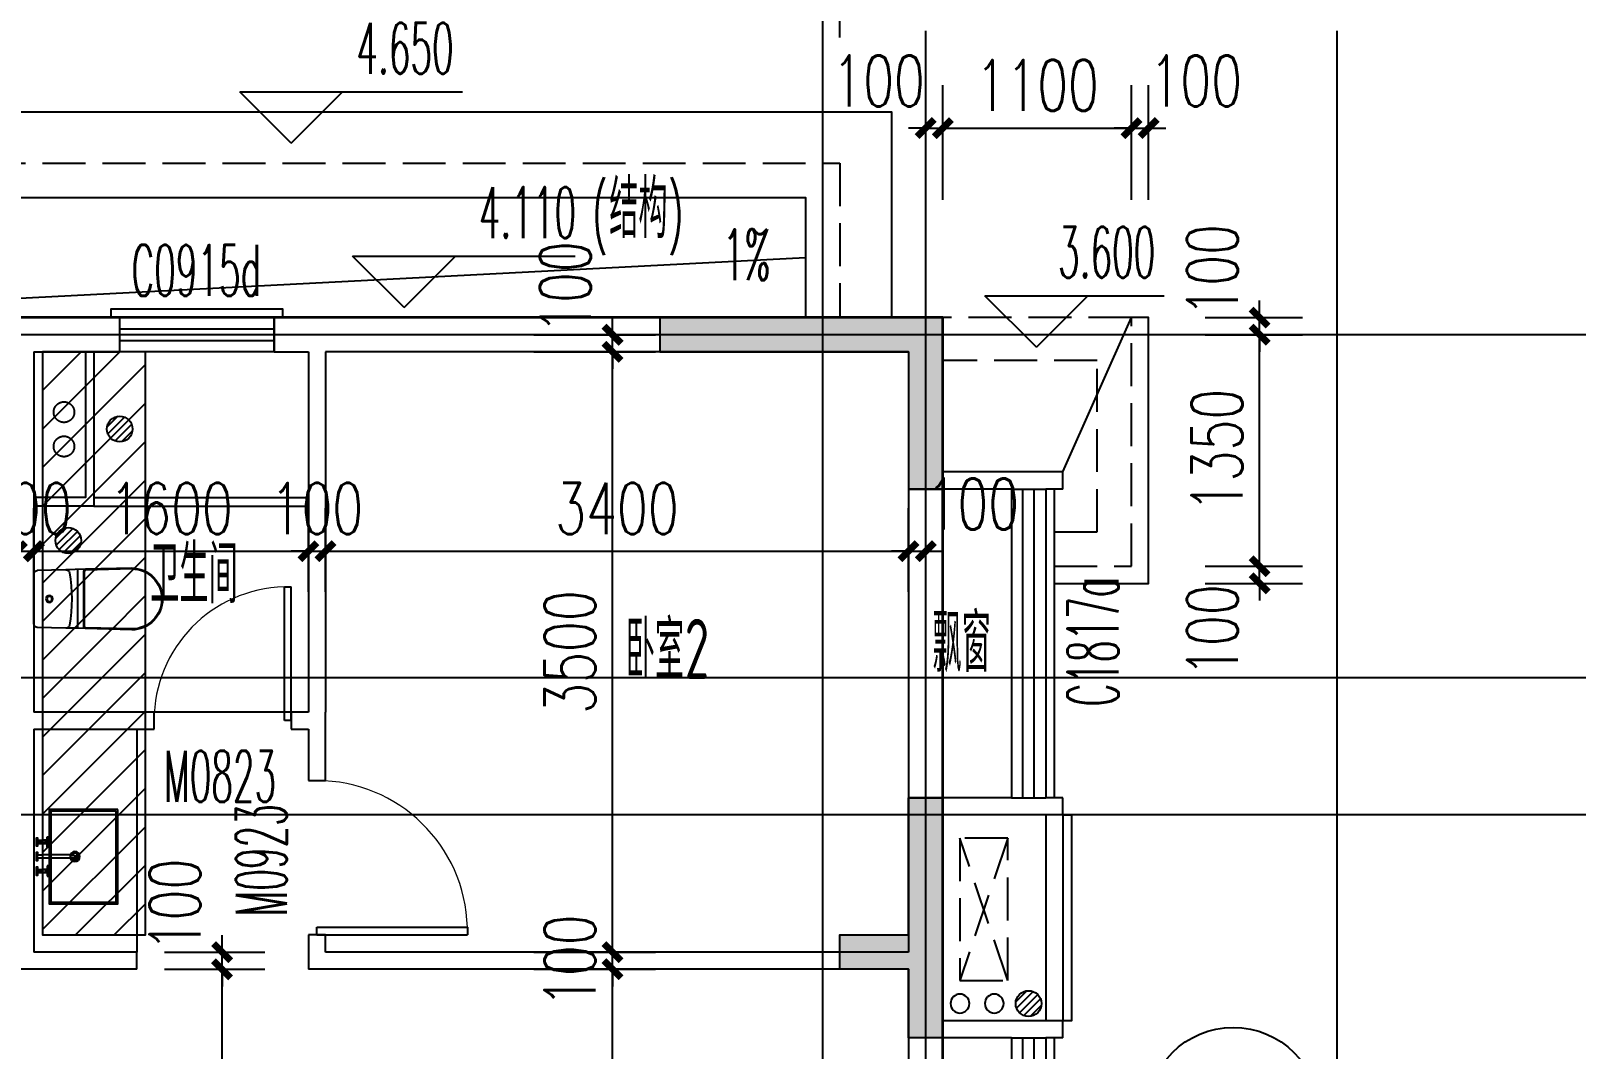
# Model space of a CAD drawing. Extents: x -59851 to 653804, y -249523 to 437614.
# Drawn here: x -3732 to 5279, y 153623 to 159559 of the extents above; entities that cross this region are included whole.
import ezdxf

# ---------------------------------------------------------------- set-up
doc = ezdxf.new("R2010")
doc.units = 0
doc.header["$LTSCALE"] = 1000
doc.header["$MEASUREMENT"] = 0
doc.linetypes.add('DASH', pattern=[0.35, 0.25, -0.1])
doc.linetypes.add('PS', pattern=[3200, 1500, -200, 1500])
doc.layers.add('33计全面积外廓线', color=21, linetype='Continuous', lineweight=35)
doc.layers.add('_S-PS(排水管)', color=255, linetype='Continuous', plot=False)
for name, color, linetype in [('_S-YS(雨水管)', 3, 'Continuous'), ('_S-空调立管', 7, 'Continuous'), ('A-Lvtry（卫生间）', 5, 'Continuous'), ('A-ROOF', 7, 'Continuous'), ('A-材质分割线（横向）', 252, 'Continuous'), ('A-看线', 105, 'Continuous'), ('A-空调室外机', 5, 'DASH'), ('A-第三道尺寸线', 105, 'Continuous'), ('A-线脚看线', 9, 'Continuous'), ('A-降板区域', 251, 'Continuous'), ('DIM_ELEV', 3, 'Continuous'), ('DIM_IDEN', 3, 'Continuous'), ('DIM_SYMB', 3, 'Continuous'), ('DOTE', 16, 'Continuous'), ('NL', 5, 'Continuous'), ('PS', 6, 'PS'), ('PUB_HATCH', 8, 'Continuous'), ('PUB_TEXT', 7, 'Continuous'), ('WALL', 2, 'Continuous'), ('WINDOW', 4, 'Continuous'), ('WINDOW_TEXT', 7, 'Continuous'), ('ys', 154, 'Continuous'), ('剪力墙', 6, 'Continuous'), ('栏杆', 142, 'Continuous')]:
    doc.layers.add(name, color=color, linetype=linetype)
doc.styles.add('_TCH_DIM', font='SIMPLEX.shx', dxfattribs={"width": 0.7, "bigfont": 'GBCBIG.shx'})
doc.styles.add('_TCH_DIM_T3', font='SIMPLEX.shx', dxfattribs={"width": 0.705882, "bigfont": 'GBCBIG.shx'})
doc.styles.add('_TCH_WINDOW', font='SIMPLEX.shx', dxfattribs={"width": 0.7, "height": 3.5, "bigfont": 'GBCBIG.shx'})
doc.styles.get("Standard").update_dxf_attribs({"font": 'gbenor.shx', "width": 0.7, "bigfont": 'gbcbig.shx'})
doc.dimstyles.new('_TCH_ARCH&&100', dxfattribs={"dimtxt": 297.5, "dimasz": 100, "dimexe": 250, "dimexo": 300, "dimgap": 100, "dimtad": 1, "dimdec": 0, "dimzin": 0, "dimdsep": 46, "dimtxsty": '_TCH_DIM_T3', "dimblk": 'ARCHTICK', "dimcen": 0.09, "dimclrt": 7, "dimazin": 2, "dimtfac": 1, "dimtdec": 0, "dimtix": 1, "dimtmove": 2, "dimatfit": 3, "dimfxl": 0, "dimtolj": 1, "dimtzin": 0, "dimarcsym": 0})

# ---------------------------------------------------------------- blocks, each defined once
blk = doc.blocks.new('zhouxianshouceng0329')
at = {"layer": 'DOTE'}
for p, q in [((886.3, 206788.3), (886.3, 218959.5)), ((1486.3, 209888.3), (1486.3, 218959.5)), ((3886.3, 194580), (3886.3, 218959.5)), ((15572.3, 217188.3), (-8413.7, 217188.3)), ((15572.3, 215188.3), (-8413.7, 215188.3)), ((15572.3, 214388.3), (-20013.7, 214388.3))]:
    blk.add_line(p, q, dxfattribs=at)
blk = doc.blocks.new('jgjlq030328')
at = {"layer": 'PUB_HATCH'}
for points in [[(-244735, 27311.9), (-244735, 28311.9), (-246385, 28311.9), (-246385, 28111.9), (-244935, 28111.9), (-244935, 27311.9)], [(-244735, 25511.9), (-244735, 24111.9), (-244935, 24111.9), (-244935, 24511.9), (-245335, 24511.9), (-245335, 24711.9), (-244935, 24711.9), (-244935, 25511.9)]]:
    blk.add_hatch(color=256, dxfattribs=at).paths.add_polyline_path(points)
at = {"layer": '剪力墙'}
for points in [[(-244735, 27311.9), (-244735, 28311.9), (-246385, 28311.9), (-246385, 28111.9), (-244935, 28111.9), (-244935, 27311.9)], [(-244735, 25511.9), (-244735, 24111.9), (-244935, 24111.9), (-244935, 24511.9), (-245335, 24511.9), (-245335, 24711.9), (-244935, 24711.9), (-244935, 25511.9)]]:
    blk.add_lwpolyline(points, close=True, dxfattribs=at)
blk = doc.blocks.new('2fxianjiao0331')
at = {"layer": 'A-线脚看线'}
for points in [[(-175359.1, 157888.3), (-175359.1, 157938.3), (-174359.1, 157938.3), (-174359.1, 157888.3)], [(-169859.1, 156888.4), (-169859.1, 155088.4)], [(-169809.1, 154988.3), (-169759.1, 154988.3), (-169759.1, 153788.3), (-169809.1, 153788.3)], [(-169859.1, 153688.4), (-169859.1, 151888.4)]]:
    blk.add_lwpolyline(points, dxfattribs=at)
blk = doc.blocks.new('yupengmenting0421')
at = {"layer": 'A-ROOF'}
for points in [[(-5713.7, 157888.3), (-5713.7, 159088.3), (1286.3, 159088.3), (1286.3, 157888.3)], [(-5213.7, 157888.3), (-5213.7, 158588.3), (786.3, 158588.3), (786.3, 157888.3)]]:
    blk.add_lwpolyline(points, dxfattribs=at)
at = {"layer": 'A-ROOF', "linetype": 'DASH'}
blk.add_lwpolyline([(-5413.7, 157888.3), (-5413.7, 158788.3), (986.3, 158788.3), (986.3, 157888.3)], dxfattribs=at)
at = {"layer": 'DIM_ELEV'}
for p, q in [((-2213.7, 158904.8), (-2513.7, 159204.8)), ((-2513.7, 159204.8), (-1215.5, 159204.8)), ((-2213.7, 158904.8), (-1913.7, 159204.8)), ((-1555.5, 157946.9), (-1855.5, 158246.9)), ((-1855.5, 158246.9), (-557.3, 158246.9)), ((-1555.5, 157946.9), (-1255.5, 158246.9))]:
    blk.add_line(p, q, dxfattribs=at)
at = {"layer": 'PUB_TEXT', "style": '_TCH_DIM'}
for s, height, width, p in [('4.650', 297.5, 0.494118, (-1833.5, 159309.8)), ('(', 297.5, 0.494118, (-457.3, 158351.9)), ('结构', 337.59, 0.7, (-359.3, 158351.9)), (')', 297.5, 0.494118, (-15.2, 158351.9)), ('4.110', 297.5, 0.494118, (-1119.3, 158351.9))]:
    blk.add_text(s, height=height, dxfattribs=dict(at, width=width)).set_placement(p)
blk = doc.blocks.new('_LV13')
at = {"color": 0}
for p, q in [((-0.071, 0.495), (-0.495, 0.071)), ((0.183, 0.465), (-0.465, -0.183)), ((0.354, 0.354), (-0.354, -0.354)), ((0.465, 0.183), (-0.183, -0.465)), ((0.495, -0.071), (0.071, -0.495))]:
    blk.add_line(p, q, dxfattribs=at)
blk.add_circle((0, 0), 0.5)
blk = doc.blocks.new('jfajjkjkjh')
at = {"layer": '_S-PS(排水管)'}
blk.add_lwpolyline([(-74953.3, 51730.6, 1), (-75063.3, 51730.6, 1)], format="xyb", close=True, dxfattribs=at)
at = {"layer": '_S-YS(雨水管)'}
blk.add_lwpolyline([(-74363.3, 58020.6, 1), (-74473.3, 58020.6, 1)], format="xyb", close=True, dxfattribs=at)
at = {"layer": '_S-空调立管'}
for points in [[(-74163.3, 58020.6, 1), (-74273.3, 58020.6, 1)], [(-74163.3, 54820.6, 1), (-74273.3, 54820.6, 1)]]:
    blk.add_lwpolyline(points, format="xyb", close=True, dxfattribs=at)
at = {"layer": 'NL', "ltscale": 0.5, "extrusion": (0, 0, -1), "xscale": -150, "yscale": 150, "zscale": -150}
for p in [(79318.3, 61370.6), (79618.3, 60720.6), (74018.3, 58020.6), (74218.3, 55020.6), (73868.3, 51730.6)]:
    blk.add_blockref('_LV13', p, dxfattribs=at)
blk = doc.blocks.new('_ArchTick')
at = {"color": 0, "linetype": 'ByBlock', "const_width": 0.4}
blk.add_lwpolyline([(-0.5, -0.5), (0.5, 0.5)], dxfattribs=at)
blk = doc.blocks.new('*D1155')
at = {"layer": 'A-第三道尺寸线', "color": 0, "lineweight": -2, "transparency": 16777216}
for p, q in [((1486.3, 158575.3), (1486.3, 159243)), ((1586.3, 158575.3), (1586.3, 159243)), ((1486.3, 158993), (1386.3, 158993)), ((1486.3, 158993), (1586.3, 158993)), ((1586.3, 158993), (1686.3, 158993))]:
    blk.add_line(p, q, dxfattribs=at)
at = {"layer": 'Defpoints', "color": 0, "transparency": 16777216}
for p in [(1586.3, 158993), (1486.3, 158275.3), (1586.3, 158275.3)]:
    blk.add_point(p, dxfattribs=at)
at = {"layer": 'A-第三道尺寸线', "color": 0, "lineweight": -2, "transparency": 16777216, "xscale": 100, "yscale": 100, "zscale": 100}
blk.add_blockref('_ArchTick', (1486.3, 158993), dxfattribs=at)
at = {"layer": 'A-第三道尺寸线', "color": 0, "lineweight": -2, "transparency": 16777216, "xscale": 100, "yscale": 100, "zscale": 100, "rotation": 180}
blk.add_blockref('_ArchTick', (1586.3, 158993), dxfattribs=at)
at = {"layer": 'A-第三道尺寸线', "color": 7, "transparency": 16777216, "insert": (1211.3, 159268), "char_height": 297.5, "attachment_point": 5, "style": '_TCH_DIM_T3'}
blk.add_mtext('\\A1;100', dxfattribs=at)
blk = doc.blocks.new('*D1156')
at = {"layer": 'A-第三道尺寸线', "color": 0, "lineweight": -2, "transparency": 16777216}
for p, q in [((1586.3, 158575.3), (1586.3, 159243)), ((2686.3, 158575.3), (2686.3, 159243)), ((1586.3, 158993), (2686.3, 158993))]:
    blk.add_line(p, q, dxfattribs=at)
at = {"layer": 'Defpoints', "color": 0, "transparency": 16777216}
for p in [(2686.3, 158993), (1586.3, 158275.3), (2686.3, 158275.3)]:
    blk.add_point(p, dxfattribs=at)
at = {"layer": 'A-第三道尺寸线', "color": 0, "lineweight": -2, "transparency": 16777216, "xscale": 100, "yscale": 100, "zscale": 100, "rotation": 180}
blk.add_blockref('_ArchTick', (1586.3, 158993), dxfattribs=at)
at = {"layer": 'A-第三道尺寸线', "color": 0, "lineweight": -2, "transparency": 16777216, "xscale": 100, "yscale": 100, "zscale": 100}
blk.add_blockref('_ArchTick', (2686.3, 158993), dxfattribs=at)
at = {"layer": 'A-第三道尺寸线', "color": 7, "transparency": 16777216, "insert": (2136.3, 159241.8), "char_height": 297.5, "attachment_point": 5, "style": '_TCH_DIM_T3'}
blk.add_mtext('\\A1;1100', dxfattribs=at)
blk = doc.blocks.new('*D1157')
at = {"layer": 'A-第三道尺寸线', "color": 0, "lineweight": -2, "transparency": 16777216}
for p, q in [((2686.3, 158575.3), (2686.3, 159243)), ((2786.3, 158575.3), (2786.3, 159243)), ((2686.3, 158993), (2586.3, 158993)), ((2686.3, 158993), (2786.3, 158993)), ((2786.3, 158993), (2886.3, 158993))]:
    blk.add_line(p, q, dxfattribs=at)
at = {"layer": 'Defpoints', "color": 0, "transparency": 16777216}
for p in [(2786.3, 158993), (2686.3, 158275.3), (2786.3, 158275.3)]:
    blk.add_point(p, dxfattribs=at)
at = {"layer": 'A-第三道尺寸线', "color": 0, "lineweight": -2, "transparency": 16777216, "xscale": 100, "yscale": 100, "zscale": 100}
blk.add_blockref('_ArchTick', (2686.3, 158993), dxfattribs=at)
at = {"layer": 'A-第三道尺寸线', "color": 0, "lineweight": -2, "transparency": 16777216, "xscale": 100, "yscale": 100, "zscale": 100, "rotation": 180}
blk.add_blockref('_ArchTick', (2786.3, 158993), dxfattribs=at)
at = {"layer": 'A-第三道尺寸线', "color": 7, "transparency": 16777216, "insert": (3061.3, 159268), "char_height": 297.5, "attachment_point": 5, "style": '_TCH_DIM_T3'}
blk.add_mtext('\\A1;100', dxfattribs=at)
blk = doc.blocks.new('*D1158')
at = {"layer": 'A-第三道尺寸线', "color": 0, "lineweight": -2, "transparency": 16777216}
for p, q in [((3433.5, 157888.3), (3433.5, 157988.3)), ((3115.8, 157888.3), (3683.5, 157888.3)), ((3433.5, 157788.3), (3433.5, 157888.3)), ((3115.8, 157788.3), (3683.5, 157788.3)), ((3433.5, 157788.3), (3433.5, 157688.3))]:
    blk.add_line(p, q, dxfattribs=at)
at = {"layer": 'Defpoints', "color": 0, "transparency": 16777216}
for p in [(2815.8, 157888.3), (3433.5, 157888.3), (2815.8, 157788.3)]:
    blk.add_point(p, dxfattribs=at)
at = {"layer": 'A-第三道尺寸线', "color": 0, "lineweight": -2, "transparency": 16777216, "xscale": 100, "yscale": 100, "zscale": 100}
for p, rotation in [((3433.5, 157888.3), 270), ((3433.5, 157788.3), 90)]:
    blk.add_blockref('_ArchTick', p, dxfattribs=dict(at, rotation=rotation))
at = {"layer": 'A-第三道尺寸线', "color": 7, "transparency": 16777216, "insert": (3158.5, 158163.3), "char_height": 297.5, "attachment_point": 5, "rotation": 90, "style": '_TCH_DIM_T3'}
blk.add_mtext('\\A1;100', dxfattribs=at)
blk = doc.blocks.new('*D1159')
at = {"layer": 'A-第三道尺寸线', "color": 0, "lineweight": -2, "transparency": 16777216}
for p, q in [((3115.8, 157788.3), (3683.5, 157788.3)), ((3433.5, 156438.3), (3433.5, 157788.3)), ((3115.8, 156438.3), (3683.5, 156438.3))]:
    blk.add_line(p, q, dxfattribs=at)
at = {"layer": 'Defpoints', "color": 0, "transparency": 16777216}
for p in [(2815.8, 157788.3), (3433.5, 157788.3), (2815.8, 156438.3)]:
    blk.add_point(p, dxfattribs=at)
at = {"layer": 'A-第三道尺寸线', "color": 0, "lineweight": -2, "transparency": 16777216, "xscale": 100, "yscale": 100, "zscale": 100}
for p, rotation in [((3433.5, 157788.3), 90), ((3433.5, 156438.3), 270)]:
    blk.add_blockref('_ArchTick', p, dxfattribs=dict(at, rotation=rotation))
at = {"layer": 'A-第三道尺寸线', "color": 7, "transparency": 16777216, "insert": (3184.8, 157113.3), "char_height": 297.5, "attachment_point": 5, "rotation": 90, "style": '_TCH_DIM_T3'}
blk.add_mtext('\\A1;1350', dxfattribs=at)
blk = doc.blocks.new('*D1160')
at = {"layer": 'A-第三道尺寸线', "color": 0, "lineweight": -2, "transparency": 16777216}
for p, q in [((3433.5, 156438.3), (3433.5, 156538.3)), ((3115.8, 156438.3), (3683.5, 156438.3)), ((3433.5, 156338.3), (3433.5, 156438.3)), ((3115.8, 156338.3), (3683.5, 156338.3)), ((3433.5, 156338.3), (3433.5, 156238.3))]:
    blk.add_line(p, q, dxfattribs=at)
at = {"layer": 'Defpoints', "color": 0, "transparency": 16777216}
for p in [(2815.8, 156438.3), (3433.5, 156438.3), (2815.8, 156338.3)]:
    blk.add_point(p, dxfattribs=at)
at = {"layer": 'A-第三道尺寸线', "color": 0, "lineweight": -2, "transparency": 16777216, "xscale": 100, "yscale": 100, "zscale": 100}
for p, rotation in [((3433.5, 156438.3), 270), ((3433.5, 156338.3), 90)]:
    blk.add_blockref('_ArchTick', p, dxfattribs=dict(at, rotation=rotation))
at = {"layer": 'A-第三道尺寸线', "color": 7, "transparency": 16777216, "insert": (3158.5, 156063.3), "char_height": 297.5, "attachment_point": 5, "rotation": 90, "style": '_TCH_DIM_T3'}
blk.add_mtext('\\A1;100', dxfattribs=at)
blk = doc.blocks.new('*D1541')
at = {"layer": 'A-第三道尺寸线', "color": 0, "lineweight": -2, "transparency": 16777216}
for p, q in [((-5413.7, 159521.9), (-5413.7, 160157.8)), ((886.3, 159521.9), (886.3, 160157.8)), ((-5413.7, 159907.8), (886.3, 159907.8))]:
    blk.add_line(p, q, dxfattribs=at)
at = {"layer": 'Defpoints', "color": 0, "transparency": 16777216}
for p in [(886.3, 159907.8), (-5413.7, 159221.9), (886.3, 159221.9)]:
    blk.add_point(p, dxfattribs=at)
at = {"layer": 'A-第三道尺寸线', "color": 0, "lineweight": -2, "transparency": 16777216, "xscale": 100, "yscale": 100, "zscale": 100, "rotation": 180}
blk.add_blockref('_ArchTick', (-5413.7, 159907.8), dxfattribs=at)
at = {"layer": 'A-第三道尺寸线', "color": 0, "lineweight": -2, "transparency": 16777216, "xscale": 100, "yscale": 100, "zscale": 100}
blk.add_blockref('_ArchTick', (886.3, 159907.8), dxfattribs=at)
at = {"layer": 'A-第三道尺寸线', "color": 7, "transparency": 16777216, "insert": (-2263.7, 160156.6), "char_height": 297.5, "attachment_point": 5, "style": '_TCH_DIM_T3'}
blk.add_mtext('\\A1;6300', dxfattribs=at)
blk = doc.blocks.new('*D1542')
at = {"layer": 'A-第三道尺寸线', "color": 0, "lineweight": -2, "transparency": 16777216}
for p, q in [((886.3, 159521.9), (886.3, 160157.8)), ((986.3, 159521.9), (986.3, 160157.8)), ((886.3, 159907.8), (786.3, 159907.8)), ((886.3, 159907.8), (986.3, 159907.8)), ((986.3, 159907.8), (1086.3, 159907.8))]:
    blk.add_line(p, q, dxfattribs=at)
at = {"layer": 'Defpoints', "color": 0, "transparency": 16777216}
for p in [(986.3, 159907.8), (886.3, 159221.9), (986.3, 159221.9)]:
    blk.add_point(p, dxfattribs=at)
at = {"layer": 'A-第三道尺寸线', "color": 0, "lineweight": -2, "transparency": 16777216, "xscale": 100, "yscale": 100, "zscale": 100}
blk.add_blockref('_ArchTick', (886.3, 159907.8), dxfattribs=at)
at = {"layer": 'A-第三道尺寸线', "color": 0, "lineweight": -2, "transparency": 16777216, "xscale": 100, "yscale": 100, "zscale": 100, "rotation": 180}
blk.add_blockref('_ArchTick', (986.3, 159907.8), dxfattribs=at)
at = {"layer": 'A-第三道尺寸线', "color": 7, "transparency": 16777216, "insert": (1261.3, 160182.8), "char_height": 297.5, "attachment_point": 5, "style": '_TCH_DIM_T3'}
blk.add_mtext('\\A1;100', dxfattribs=at)
blk = doc.blocks.new('A$C2EEA3612')
at = {"linetype": 'Continuous'}
for p, q in [((-180, 570), (-172.9, 299.7)), ((-175, 570.2), (-168, 299.8)), ((175, 570.2), (168, 299.8)), ((180, 570), (172.9, 299.7)), ((-172.9, 299.7), (-171.1, 240)), ((-163, 295), (163, 295)), ((-163, 290), (163, 290)), ((172.9, 299.7), (171.1, 240)), ((-171.6, 255), (171.6, 255)), ((-171.1, 240), (-169.5, 186.6)), ((-169.5, 186.6), (-165.6, 19.4)), ((169.5, 186.6), (165.6, 19.4)), ((171.1, 240), (169.5, 186.6)), ((-145.6, 0), (145.6, 0))]:
    blk.add_line(p, q, dxfattribs=at)
for radius in [20, 15]:
    blk.add_circle((0, 90), radius, dxfattribs=at)
for centre, radius, start, end in [((0, 570), 180, 0, 180), ((0, 570), 175, 0, 180), ((-163, 300), 10, 181.7534, 270), ((-163, 300), 5, 181.7534, 270), ((163, 300), 5, 270, 358.2466), ((163, 300), 10, 270, 358.2466), ((-149.5, 187.2), 20, 99.85566, 181.7534), ((0, -673.3), 893.4, 80.14434, 99.85566), ((149.5, 187.2), 20, 358.2466, 80.14434), ((-145.6, 20), 20, 181.7534, 270), ((145.6, 20), 20, 270, 358.2466)]:
    blk.add_arc(centre, radius, start, end, dxfattribs=at)
blk = doc.blocks.new('g3wr')
at = {"color": 251}
blk.add_wipeout([(92376.5, 176270.3), (92376.5, 176416), (92376.5, 176561.6), (92382.1, 176575.5), (92395.9, 176581.5), (92459.4, 176583.5), (92576.3, 176580.9), (92666.2, 176588.6), (92736.4, 176588), (92946.5, 176596), (92946.5, 176591), (93056.8, 176558.2), (93056.8, 176558.2), (93126.5, 176416), (93075.6, 176297.8), (92946.5, 176236), (92831.5, 176244.5), (92676.2, 176243), (92576.3, 176251), (92395.9, 176250.4)], dxfattribs=at)
at = {"xscale": -1, "rotation": 270}
blk.add_blockref('A$C2EEA3612', (92376.5, 176416), dxfattribs=at)
blk = doc.blocks.new('A$C12CE3BE6')
at = {"ltscale": 10}
for p, q in [((180, 469), (200, 469)), ((184.5, 442), (184.5, 469)), ((195.5, 442), (195.5, 469)), ((285.2, 469), (265.2, 469)), ((370, 469), (350, 469)), ((354.5, 442), (354.5, 469)), ((365.5, 442), (365.5, 469)), ((220, 412), (160, 412)), ((160, 412), (160, 405)), ((220, 405), (160, 405)), ((180, 412), (180, 435)), ((182.5, 422), (182.5, 442)), ((197.5, 442), (182.5, 442)), ((197.5, 422), (182.5, 422)), ((187, 412), (187, 422)), ((193, 412), (193, 422)), ((197.5, 422), (197.5, 442)), ((200, 412), (200, 435)), ((220, 405), (220, 412)), ((265.2, 260), (265.2, 435)), ((285.2, 260), (285.2, 435)), ((330, 412), (390, 412)), ((330, 405), (330, 412)), ((330, 405), (390, 405)), ((350, 412), (350, 435)), ((352.5, 422), (352.5, 442)), ((352.5, 442), (367.5, 442)), ((352.5, 422), (367.5, 422)), ((357, 412), (357, 422)), ((363, 412), (363, 422)), ((367.5, 422), (367.5, 442)), ((370, 412), (370, 435)), ((390, 412), (390, 405))]:
    blk.add_line(p, q, dxfattribs=at)
for p, q in [((260.9, 235.9), (289.1, 264.1)), ((260.9, 264.1), (289.1, 235.9))]:
    blk.add_line(p, q)
for points in [[(200, 435), (200, 469), (215, 469), (215, 475), (165, 475), (165, 469), (180, 469), (180, 435)], [(285.2, 435), (285.2, 469), (299.8, 469), (299.8, 475), (250.2, 475), (250.2, 469), (265.2, 469), (265.2, 435)], [(370, 435), (370, 469), (385, 469), (385, 475), (335, 475), (335, 469), (350, 469), (350, 435)]]:
    blk.add_lwpolyline(points, dxfattribs=at)
for points in [[(0, 0), (0, 400), (550, 400), (550, 0)], [(10, 10), (10, 390), (540, 390), (540, 10)]]:
    blk.add_lwpolyline(points, close=True)
for centre in [(190, 408.5), (360, 408.5)]:
    blk.add_circle(centre, 3.5, dxfattribs=at)
for radius in [29.1, 20]:
    blk.add_circle((275, 250), radius)
blk.add_arc((275.2, 260), 10, 180, 0, dxfattribs=at)
blk = doc.blocks.new('ktswaj')
at = {"linetype": 'DASH'}
blk.add_lwpolyline([(15990.1, 179082.6), (15990.1, 178253.3), (16268.4, 178253.3), (16268.4, 179082.6)], close=True, dxfattribs=at)
for points in [[(15990.1, 179082.6), (16268.4, 178253.3)], [(15990.1, 178253.3), (16268.4, 179082.6)]]:
    blk.add_lwpolyline(points, dxfattribs=at)
blk = doc.blocks.new('$TCHSYS$WIN2D')
for p, q in [((-0.5, 0.5), (0.5, 0.5)), ((-0.5, 0.5), (-0.5, -0.5)), ((0.5, 0.5), (0.5, -0.5)), ((0.5, 0.1667), (-0.5, 0.1667)), ((0.5, -0.1667), (-0.5, -0.1667)), ((-0.5, -0.5), (0.5, -0.5))]:
    blk.add_line(p, q)
blk = doc.blocks.new('$DorLib2D$00000001')
for p, q in [((0.45, 0.975), (0.5, 0.975)), ((0.45, 0), (0.45, 0.975)), ((0.5, 0), (0.5, 0.975)), ((0.5, 0), (0.45, 0))]:
    blk.add_line(p, q)
at = {"lineweight": 13}
blk.add_arc((0.475, 0), 0.975, 91.4693, 180, dxfattribs=at)
blk = doc.blocks.new('*D3579')
at = {"layer": 'A-第三道尺寸线', "color": 0, "lineweight": -2, "transparency": 16777216}
for p, q in [((-340, 157788.3), (-340, 157888.3)), ((-799.2, 157788.3), (-90, 157788.3)), ((-340, 157688.3), (-340, 157788.3)), ((-799.2, 157688.3), (-90, 157688.3)), ((-340, 157688.3), (-340, 157588.3))]:
    blk.add_line(p, q, dxfattribs=at)
at = {"layer": 'Defpoints', "color": 0, "transparency": 16777216}
for p in [(-1099.2, 157788.3), (-340, 157788.3), (-1099.2, 157688.3)]:
    blk.add_point(p, dxfattribs=at)
at = {"layer": 'A-第三道尺寸线', "color": 0, "lineweight": -2, "transparency": 16777216, "xscale": 100, "yscale": 100, "zscale": 100}
for p, rotation in [((-340, 157788.3), 270), ((-340, 157688.3), 90)]:
    blk.add_blockref('_ArchTick', p, dxfattribs=dict(at, rotation=rotation))
at = {"layer": 'A-第三道尺寸线', "color": 7, "transparency": 16777216, "insert": (-615, 158063.3), "char_height": 297.5, "attachment_point": 5, "rotation": 90, "style": '_TCH_DIM_T3'}
blk.add_mtext('\\A1;100', dxfattribs=at)
blk = doc.blocks.new('*D3580')
at = {"layer": 'A-第三道尺寸线', "color": 0, "lineweight": -2, "transparency": 16777216}
for p, q in [((-799.2, 157688.3), (-90, 157688.3)), ((-340, 154188.3), (-340, 157688.3)), ((-799.2, 154188.3), (-90, 154188.3))]:
    blk.add_line(p, q, dxfattribs=at)
at = {"layer": 'Defpoints', "color": 0, "transparency": 16777216}
for p in [(-1099.2, 157688.3), (-340, 157688.3), (-1099.2, 154188.3)]:
    blk.add_point(p, dxfattribs=at)
at = {"layer": 'A-第三道尺寸线', "color": 0, "lineweight": -2, "transparency": 16777216, "xscale": 100, "yscale": 100, "zscale": 100}
for p, rotation in [((-340, 157688.3), 90), ((-340, 154188.3), 270)]:
    blk.add_blockref('_ArchTick', p, dxfattribs=dict(at, rotation=rotation))
at = {"layer": 'A-第三道尺寸线', "color": 7, "transparency": 16777216, "insert": (-588.7, 155938.3), "char_height": 297.5, "attachment_point": 5, "rotation": 90, "style": '_TCH_DIM_T3'}
blk.add_mtext('\\A1;3500', dxfattribs=at)
blk = doc.blocks.new('*D3581')
at = {"layer": 'A-第三道尺寸线', "color": 0, "lineweight": -2, "transparency": 16777216}
for p, q in [((-340, 154188.3), (-340, 154288.3)), ((-799.2, 154188.3), (-90, 154188.3)), ((-340, 154088.3), (-340, 154188.3)), ((-799.2, 154088.3), (-90, 154088.3)), ((-340, 154088.3), (-340, 153988.3))]:
    blk.add_line(p, q, dxfattribs=at)
at = {"layer": 'Defpoints', "color": 0, "transparency": 16777216}
for p in [(-1099.2, 154188.3), (-340, 154188.3), (-1099.2, 154088.3)]:
    blk.add_point(p, dxfattribs=at)
at = {"layer": 'A-第三道尺寸线', "color": 0, "lineweight": -2, "transparency": 16777216, "xscale": 100, "yscale": 100, "zscale": 100}
for p, rotation in [((-340, 154188.3), 270), ((-340, 154088.3), 90)]:
    blk.add_blockref('_ArchTick', p, dxfattribs=dict(at, rotation=rotation))
at = {"layer": 'A-第三道尺寸线', "color": 7, "transparency": 16777216, "insert": (-588.7, 154138.3), "char_height": 297.5, "attachment_point": 5, "rotation": 90, "style": '_TCH_DIM_T3'}
blk.add_mtext('\\A1;100', dxfattribs=at)
blk = doc.blocks.new('*D3582')
at = {"layer": 'A-第三道尺寸线', "color": 0, "lineweight": -2, "transparency": 16777216}
for p, q in [((-799.2, 154088.3), (-90, 154088.3)), ((-340, 150588.3), (-340, 154088.3)), ((-799.2, 150588.3), (-90, 150588.3))]:
    blk.add_line(p, q, dxfattribs=at)
at = {"layer": 'Defpoints', "color": 0, "transparency": 16777216}
for p in [(-1099.2, 154088.3), (-340, 154088.3), (-1099.2, 150588.3)]:
    blk.add_point(p, dxfattribs=at)
at = {"layer": 'A-第三道尺寸线', "color": 0, "lineweight": -2, "transparency": 16777216, "xscale": 100, "yscale": 100, "zscale": 100}
for p, rotation in [((-340, 154088.3), 90), ((-340, 150588.3), 270)]:
    blk.add_blockref('_ArchTick', p, dxfattribs=dict(at, rotation=rotation))
at = {"layer": 'A-第三道尺寸线', "color": 7, "transparency": 16777216, "insert": (-588.7, 152338.3), "char_height": 297.5, "attachment_point": 5, "rotation": 90, "style": '_TCH_DIM_T3'}
blk.add_mtext('\\A1;3500', dxfattribs=at)
blk = doc.blocks.new('*D3585')
at = {"layer": 'A-第三道尺寸线', "color": 0, "lineweight": -2, "transparency": 16777216}
for p, q in [((1386.3, 156288.3), (1386.3, 156776.1)), ((1486.3, 156288.3), (1486.3, 156776.1)), ((1386.3, 156526.1), (1286.3, 156526.1)), ((1386.3, 156526.1), (1486.3, 156526.1)), ((1486.3, 156526.1), (1586.3, 156526.1))]:
    blk.add_line(p, q, dxfattribs=at)
at = {"layer": 'Defpoints', "color": 0, "transparency": 16777216}
for p in [(1486.3, 156526.1), (1386.3, 155988.3), (1486.3, 155988.3)]:
    blk.add_point(p, dxfattribs=at)
at = {"layer": 'A-第三道尺寸线', "color": 0, "lineweight": -2, "transparency": 16777216, "xscale": 100, "yscale": 100, "zscale": 100}
blk.add_blockref('_ArchTick', (1386.3, 156526.1), dxfattribs=at)
at = {"layer": 'A-第三道尺寸线', "color": 0, "lineweight": -2, "transparency": 16777216, "xscale": 100, "yscale": 100, "zscale": 100, "rotation": 180}
blk.add_blockref('_ArchTick', (1486.3, 156526.1), dxfattribs=at)
at = {"layer": 'A-第三道尺寸线', "color": 7, "transparency": 16777216, "insert": (1761.3, 156801.1), "char_height": 297.5, "attachment_point": 5, "style": '_TCH_DIM_T3'}
blk.add_mtext('\\A1;100', dxfattribs=at)
blk = doc.blocks.new('*D3586')
at = {"layer": 'A-第三道尺寸线', "color": 0, "lineweight": -2, "transparency": 16777216}
for p, q in [((-2013.7, 156288.3), (-2013.7, 156776.1)), ((1386.3, 156288.3), (1386.3, 156776.1)), ((-2013.7, 156526.1), (1386.3, 156526.1))]:
    blk.add_line(p, q, dxfattribs=at)
at = {"layer": 'Defpoints', "color": 0, "transparency": 16777216}
for p in [(1386.3, 156526.1), (-2013.7, 155988.3), (1386.3, 155988.3)]:
    blk.add_point(p, dxfattribs=at)
at = {"layer": 'A-第三道尺寸线', "color": 0, "lineweight": -2, "transparency": 16777216, "xscale": 100, "yscale": 100, "zscale": 100, "rotation": 180}
blk.add_blockref('_ArchTick', (-2013.7, 156526.1), dxfattribs=at)
at = {"layer": 'A-第三道尺寸线', "color": 0, "lineweight": -2, "transparency": 16777216, "xscale": 100, "yscale": 100, "zscale": 100}
blk.add_blockref('_ArchTick', (1386.3, 156526.1), dxfattribs=at)
at = {"layer": 'A-第三道尺寸线', "color": 7, "transparency": 16777216, "insert": (-313.7, 156774.9), "char_height": 297.5, "attachment_point": 5, "style": '_TCH_DIM_T3'}
blk.add_mtext('\\A1;3400', dxfattribs=at)
blk = doc.blocks.new('*D3587')
at = {"layer": 'A-第三道尺寸线', "color": 0, "lineweight": -2, "transparency": 16777216}
for p, q in [((-2113.7, 156288.3), (-2113.7, 156776.1)), ((-2013.7, 156288.3), (-2013.7, 156776.1)), ((-2113.7, 156526.1), (-2213.7, 156526.1)), ((-2113.7, 156526.1), (-2013.7, 156526.1)), ((-2013.7, 156526.1), (-1913.7, 156526.1))]:
    blk.add_line(p, q, dxfattribs=at)
at = {"layer": 'Defpoints', "color": 0, "transparency": 16777216}
for p in [(-2013.7, 156526.1), (-2113.7, 155988.3), (-2013.7, 155988.3)]:
    blk.add_point(p, dxfattribs=at)
at = {"layer": 'A-第三道尺寸线', "color": 0, "lineweight": -2, "transparency": 16777216, "xscale": 100, "yscale": 100, "zscale": 100}
blk.add_blockref('_ArchTick', (-2113.7, 156526.1), dxfattribs=at)
at = {"layer": 'A-第三道尺寸线', "color": 0, "lineweight": -2, "transparency": 16777216, "xscale": 100, "yscale": 100, "zscale": 100, "rotation": 180}
blk.add_blockref('_ArchTick', (-2013.7, 156526.1), dxfattribs=at)
at = {"layer": 'A-第三道尺寸线', "color": 7, "transparency": 16777216, "insert": (-2063.7, 156774.9), "char_height": 297.5, "attachment_point": 5, "style": '_TCH_DIM_T3'}
blk.add_mtext('\\A1;100', dxfattribs=at)
blk = doc.blocks.new('*D3588')
at = {"layer": 'A-第三道尺寸线', "color": 0, "lineweight": -2, "transparency": 16777216}
for p, q in [((-3713.7, 156288.3), (-3713.7, 156776.1)), ((-2113.7, 156288.3), (-2113.7, 156776.1)), ((-3713.7, 156526.1), (-2113.7, 156526.1))]:
    blk.add_line(p, q, dxfattribs=at)
at = {"layer": 'Defpoints', "color": 0, "transparency": 16777216}
for p in [(-2113.7, 156526.1), (-3713.7, 155988.3), (-2113.7, 155988.3)]:
    blk.add_point(p, dxfattribs=at)
at = {"layer": 'A-第三道尺寸线', "color": 0, "lineweight": -2, "transparency": 16777216, "xscale": 100, "yscale": 100, "zscale": 100, "rotation": 180}
blk.add_blockref('_ArchTick', (-3713.7, 156526.1), dxfattribs=at)
at = {"layer": 'A-第三道尺寸线', "color": 0, "lineweight": -2, "transparency": 16777216, "xscale": 100, "yscale": 100, "zscale": 100}
blk.add_blockref('_ArchTick', (-2113.7, 156526.1), dxfattribs=at)
at = {"layer": 'A-第三道尺寸线', "color": 7, "transparency": 16777216, "insert": (-2913.7, 156774.9), "char_height": 297.5, "attachment_point": 5, "style": '_TCH_DIM_T3'}
blk.add_mtext('\\A1;1600', dxfattribs=at)
blk = doc.blocks.new('*D3589')
at = {"layer": 'A-第三道尺寸线', "color": 0, "lineweight": -2, "transparency": 16777216}
for p, q in [((-3813.7, 156288.3), (-3813.7, 156776.1)), ((-3713.7, 156288.3), (-3713.7, 156776.1)), ((-3813.7, 156526.1), (-3913.7, 156526.1)), ((-3813.7, 156526.1), (-3713.7, 156526.1)), ((-3713.7, 156526.1), (-3613.7, 156526.1))]:
    blk.add_line(p, q, dxfattribs=at)
at = {"layer": 'Defpoints', "color": 0, "transparency": 16777216}
for p in [(-3713.7, 156526.1), (-3813.7, 155988.3), (-3713.7, 155988.3)]:
    blk.add_point(p, dxfattribs=at)
at = {"layer": 'A-第三道尺寸线', "color": 0, "lineweight": -2, "transparency": 16777216, "xscale": 100, "yscale": 100, "zscale": 100}
blk.add_blockref('_ArchTick', (-3813.7, 156526.1), dxfattribs=at)
at = {"layer": 'A-第三道尺寸线', "color": 0, "lineweight": -2, "transparency": 16777216, "xscale": 100, "yscale": 100, "zscale": 100, "rotation": 180}
blk.add_blockref('_ArchTick', (-3713.7, 156526.1), dxfattribs=at)
at = {"layer": 'A-第三道尺寸线', "color": 7, "transparency": 16777216, "insert": (-3763.7, 156774.9), "char_height": 297.5, "attachment_point": 5, "style": '_TCH_DIM_T3'}
blk.add_mtext('\\A1;100', dxfattribs=at)
blk = doc.blocks.new('*D3593')
at = {"layer": 'A-第三道尺寸线', "color": 0, "lineweight": -2, "transparency": 16777216}
for p, q in [((-2951.7, 154088.3), (-2367, 154088.3)), ((-2617, 151988.3), (-2617, 154088.3)), ((-2951.7, 151988.3), (-2367, 151988.3))]:
    blk.add_line(p, q, dxfattribs=at)
at = {"layer": 'Defpoints', "color": 0, "transparency": 16777216}
for p in [(-3251.7, 154088.3), (-2617, 154088.3), (-3251.7, 151988.3)]:
    blk.add_point(p, dxfattribs=at)
at = {"layer": 'A-第三道尺寸线', "color": 0, "lineweight": -2, "transparency": 16777216, "xscale": 100, "yscale": 100, "zscale": 100}
for p, rotation in [((-2617, 154088.3), 90), ((-2617, 151988.3), 270)]:
    blk.add_blockref('_ArchTick', p, dxfattribs=dict(at, rotation=rotation))
at = {"layer": 'A-第三道尺寸线', "color": 7, "transparency": 16777216, "insert": (-2865.7, 153038.3), "char_height": 297.5, "attachment_point": 5, "rotation": 90, "style": '_TCH_DIM_T3'}
blk.add_mtext('\\A1;2100', dxfattribs=at)
blk = doc.blocks.new('*D3594')
at = {"layer": 'A-第三道尺寸线', "color": 0, "lineweight": -2, "transparency": 16777216}
for p, q in [((-2617, 154188.1), (-2617, 154288.1)), ((-2951.7, 154188.1), (-2367, 154188.1)), ((-2617, 154088.3), (-2617, 154188.1)), ((-2951.7, 154088.3), (-2367, 154088.3)), ((-2617, 154088.3), (-2617, 153988.3))]:
    blk.add_line(p, q, dxfattribs=at)
at = {"layer": 'Defpoints', "color": 0, "transparency": 16777216}
for p in [(-3251.7, 154188.1), (-2617, 154188.1), (-3251.7, 154088.3)]:
    blk.add_point(p, dxfattribs=at)
at = {"layer": 'A-第三道尺寸线', "color": 0, "lineweight": -2, "transparency": 16777216, "xscale": 100, "yscale": 100, "zscale": 100}
for p, rotation in [((-2617, 154188.1), 270), ((-2617, 154088.3), 90)]:
    blk.add_blockref('_ArchTick', p, dxfattribs=dict(at, rotation=rotation))
at = {"layer": 'A-第三道尺寸线', "color": 7, "transparency": 16777216, "insert": (-2892, 154463.1), "char_height": 297.5, "attachment_point": 5, "rotation": 90, "style": '_TCH_DIM_T3'}
blk.add_mtext('\\A1;100', dxfattribs=at)

msp = doc.modelspace()

# ---------------------------------------------------------------- linework, layer by layer
at = {"layer": '33计全面积外廓线'}
msp.add_lwpolyline([(1586.3, 150388.3), (1586.3, 157888.3), (-8513.7, 157888.3), (-8513.7, 155088.3), (-20113.7, 155088.3), (-20113.7, 151788.3)], dxfattribs=at)
at = {"layer": 'A-Lvtry（卫生间）', "ltscale": 3}
for points in [[(-3363.7, 156838.3), (-2113.7, 156838.3)], [(-3363.7, 156788.3), (-2113.7, 156788.3)], [(-3113.7, 155488.3), (-3113.7, 154188.1)]]:
    msp.add_lwpolyline(points, dxfattribs=at)
at = {"layer": 'A-ROOF', "linetype": 'DASH'}
for points in [[(2236.3, 156438.3), (2686.3, 156438.3), (2686.3, 157888.3), (1586.3, 157888.3)], [(2236.3, 156638.3), (2486.3, 156638.3), (2486.3, 157638.3), (1586.3, 157638.3)]]:
    msp.add_lwpolyline(points, dxfattribs=at)
at = {"layer": 'A-ROOF'}
msp.add_lwpolyline([(2236.3, 156338.3), (2786.3, 156338.3), (2786.3, 157888.3), (2686.3, 157888.3)], dxfattribs=at)
at = {"layer": 'A-看线'}
for points in [[(1386.3, 156888.3), (1386.3, 155088.3)], [(1386.3, 153688.3), (1386.3, 151888.3)]]:
    msp.add_lwpolyline(points, dxfattribs=at)
at = {"layer": 'DIM_ELEV'}
for p, q in [((2131.5, 157715.5), (1831.5, 158015.5)), ((1831.5, 158015.5), (2876, 158015.5)), ((2131.5, 157715.5), (2431.5, 158015.5))]:
    msp.add_line(p, q, dxfattribs=at)
at = {"layer": 'DIM_IDEN'}
msp.add_circle((3279.5, 153249.8), 500, dxfattribs=at)
at = {"layer": 'DIM_SYMB'}
msp.add_lwpolyline([(602.7, 158001, 0, 0, 0), (324.4, 158001, 80, 0, 0), (24.4, 158001, 0, 0, 0)], format="xyseb", dxfattribs=at)
at = {"layer": 'PS', "ltscale": 0.5}
for centre in [(-3538.7, 157336.8), (-3538.7, 157136.8)]:
    msp.add_circle(centre, 60, dxfattribs=at)
at = {"layer": 'WALL'}
for p, q in [((-3213.7, 157888.3), (-3813.7, 157888.3)), ((-3213.7, 157688.3), (-3213.7, 157888.3)), ((-2113.7, 157888.3), (-2313.7, 157888.3)), ((-2313.7, 157888.3), (-2313.7, 157688.3)), ((1586.3, 157888.3), (-2113.7, 157888.3)), ((1586.3, 157888.3), (1586.3, 156988.3)), ((-3713.7, 157688.3), (-3213.7, 157688.3)), ((-2313.7, 157688.3), (-2113.7, 157688.3)), ((-2113.7, 157688.3), (-2113.7, 155588.3)), ((-2013.7, 157688.3), (-2013.7, 155588.3)), ((1386.3, 157688.3), (-2013.7, 157688.3)), ((1386.3, 157688.3), (1386.3, 156888.3)), ((2086.3, 156988.3), (1586.3, 156988.3)), ((2286.3, 156988.3), (2086.3, 156988.3)), ((2286.3, 156888.3), (2286.3, 156988.3)), ((1986.3, 156888.3), (1386.3, 156888.3)), ((1986.3, 156888.3), (2186.3, 156888.3)), ((2286.3, 156888.3), (2186.3, 156888.3)), ((-3013.7, 155588.3), (-3713.7, 155588.3)), ((-3013.7, 155488.3), (-3013.7, 155588.3)), ((-2113.7, 155588.3), (-2213.7, 155588.3)), ((-2213.7, 155588.3), (-2213.7, 155488.3)), ((-2013.7, 155188.3), (-2013.7, 155588.3)), ((-3713.7, 155488.3), (-3013.7, 155488.3)), ((-3713.7, 155488.3), (-3713.7, 154188.3)), ((-2213.7, 155488.3), (-2113.7, 155488.3)), ((-2113.7, 155488.3), (-2113.7, 155188.3)), ((-2113.7, 155188.3), (-2013.7, 155188.3)), ((1386.3, 155088.3), (1386.3, 154188.3)), ((1986.3, 155088.3), (1386.3, 155088.3)), ((1986.3, 155088.3), (2186.3, 155088.3)), ((2286.3, 155088.3), (2186.3, 155088.3)), ((2286.3, 154988.3), (2286.3, 155088.3)), ((1586.3, 154988.3), (1586.3, 154188.3)), ((2086.3, 154988.3), (1586.3, 154988.3)), ((2286.3, 154988.3), (2086.3, 154988.3)), ((-2013.7, 154288.3), (-2113.7, 154288.3)), ((-2113.7, 154288.3), (-2113.7, 154088.3)), ((-2013.7, 154188.3), (-2013.7, 154288.3)), ((-3113.7, 154188.3), (-3713.7, 154188.3)), ((-3113.7, 154088.3), (-3113.7, 154188.3)), ((1386.3, 154188.3), (-2013.7, 154188.3)), ((1586.3, 154188.3), (1586.3, 153788.3)), ((-3113.7, 154088.3), (-3813.7, 154088.3)), ((1386.3, 154088.3), (-2113.7, 154088.3)), ((1386.3, 154088.3), (1386.3, 153688.3)), ((2086.3, 153788.3), (1586.3, 153788.3)), ((2286.3, 153788.3), (2086.3, 153788.3)), ((2286.3, 153688.3), (2286.3, 153788.3)), ((1986.3, 153688.3), (1386.3, 153688.3)), ((1986.3, 153688.3), (2186.3, 153688.3)), ((2286.3, 153688.3), (2186.3, 153688.3))]:
    msp.add_line(p, q, dxfattribs=at)
for points in [[(-3363.7, 157688.3), (-3363.7, 156788.3), (-3713.7, 156788.3)], [(-3413.7, 157688.3), (-3413.7, 156838.3), (-3713.7, 156838.3)]]:
    msp.add_lwpolyline(points, dxfattribs=at)
at = {"layer": 'WINDOW'}
msp.add_line((-2213.7, 155588.3), (-3013.7, 155588.3), dxfattribs=at)
at = {"layer": 'ys'}
for points in [[(-5113.7, 157933.3), (786.3, 158238.3)], [(2286.3, 156988.3), (2686.3, 157888.3)]]:
    msp.add_lwpolyline(points, dxfattribs=at)
at = {"layer": '栏杆'}
for points in [[(2186.3, 154988.3), (2186.3, 153788.3)], [(2286.3, 154988.3), (2286.3, 153788.3)]]:
    msp.add_lwpolyline(points, dxfattribs=at)

# ---------------------------------------------------------------- block references
for name, p in [('zhouxianshouceng0329', (0, -59400)), ('2fxianjiao0331', (172095.4, 0)), ('jfajjkjkjh', (76104.6, 95867.8))]:
    msp.add_blockref(name, p)
at = {"layer": 'A-Lvtry（卫生间）', "ltscale": 3, "xscale": -1, "rotation": 90}
msp.add_blockref('A$C12CE3BE6', (-3224.5, 155020.6), dxfattribs=at)
at = {"layer": 'A-材质分割线（横向）'}
msp.add_blockref('yupengmenting0421', (0, 0), dxfattribs=at)
at = {"layer": 'A-空调室外机', "extrusion": (0, 0, -1), "xscale": -1, "zscale": -1, "rotation": 180}
msp.add_blockref('ktswaj', (-17954.7, 333106.3), dxfattribs=at)
at = {"layer": 'WINDOW'}
ref = msp.add_blockref('$TCHSYS$WIN2D', (-2763.7, 157788.3), dxfattribs=dict(at, xscale=900, yscale=200, zscale=900, rotation=180))
ref.add_attrib('A', 'C0915d', (-3145.2, 158014.6), dxfattribs={"layer": 'WINDOW_TEXT', "height": 297.5, "style": '_TCH_WINDOW', "width": 0.494118})
ref = msp.add_blockref('$TCHSYS$WIN2D', (2086.3, 155988.3), dxfattribs=dict(at, xscale=-1800, yscale=200, zscale=1800, rotation=90))
ref.add_attrib('A', 'C1817a', (2610.1, 155620.8), dxfattribs={"layer": 'WINDOW_TEXT', "height": 297.5, "rotation": 90, "style": '_TCH_WINDOW', "width": 0.494118})
ref = msp.add_blockref('$DorLib2D$00000001', (-2063.7, 154738.3), dxfattribs=dict(at, xscale=900, yscale=900, zscale=900, rotation=270))
ref.add_attrib('A', 'M0923', (-2239.9, 154395.3), dxfattribs={"layer": 'WINDOW_TEXT', "height": 297.5, "rotation": 90, "style": '_TCH_WINDOW', "width": 0.494118})
ref = msp.add_blockref('$TCHSYS$WIN2D', (2086.3, 152788.3), dxfattribs=dict(at, xscale=-1800, yscale=200, zscale=1800, rotation=90))
ref.add_attrib('A', 'C1817a', (2610.1, 152420.8), dxfattribs={"layer": 'WINDOW_TEXT', "height": 297.5, "rotation": 90, "style": '_TCH_WINDOW', "width": 0.494118})
at = {"layer": '剪力墙'}
msp.add_blockref('jgjlq030328', (246321.3, 129576.4), dxfattribs=at)

# ---------------------------------------------------------------- texts
at = {"layer": 'PUB_TEXT', "style": '_TCH_DIM', "width": 0.494118}
for s, p in [('3.600', (2258, 158120.5)), ('1%', (303.3, 158106))]:
    msp.add_text(s, height=297.5, dxfattribs=at).set_placement(p)
at = {"layer": 'PUB_TEXT', "width": 0.7}
for s, height, p in [('卧室', 337.59, (-262.9, 155781.6)), ('飘窗', 337.59, (1525.9, 155822.6)), ('2', 350, (81.2, 155781.6))]:
    msp.add_text(s, height=height, dxfattribs=at).set_placement(p)

# ---------------------------------------------------------------- dimensions: what is measured, and where the dimension line sits
at = {"layer": 'A-第三道尺寸线'}
for p1, p2, distance, picture, middle in [((-5413.7, 159221.9), (886.3, 159221.9), 686, '*D1541', (-2263.7, 160156.6)), ((1586.3, 158275.3), (2686.3, 158275.3), 717.7, '*D1156', (2136.3, 159241.8)), ((2815.8, 156438.3), (2815.8, 157788.3), -617.7, '*D1159', (3184.8, 157113.3)), ((-1099.2, 154188.3), (-1099.2, 157688.3), -759.2, '*D3580', (-588.7, 155938.3)), ((-2113.7, 155988.3), (-2013.7, 155988.3), 537.8, '*D3587', (-2063.7, 156774.9)), ((-2013.7, 155988.3), (1386.3, 155988.3), 537.8, '*D3586', (-313.7, 156774.9)), ((-1099.2, 154088.3), (-1099.2, 154188.3), -759.2, '*D3581', (-588.7, 154138.3)), ((-3251.7, 151988.3), (-3251.7, 154088.3), -634.7, '*D3593', (-2865.7, 153038.3)), ((-1099.2, 150588.3), (-1099.2, 154088.3), -759.2, '*D3582', (-588.7, 152338.3))]:
    dim = msp.add_aligned_dim(p1=p1, p2=p2, distance=distance, dimstyle='_TCH_ARCH&&100', dxfattribs=at)
    dim.commit()
    dim.dimension.update_dxf_attribs({"geometry": picture, "text_midpoint": middle})
for base, p1, p2, angle, picture, middle in [((986.3, 159907.8), (886.3, 159221.9), (986.3, 159221.9), 0, '*D1542', (1261.3, 160182.8)), ((1586.3, 158993), (1486.3, 158275.3), (1586.3, 158275.3), 0, '*D1155', (1211.3, 159268)), ((2786.3, 158993), (2686.3, 158275.3), (2786.3, 158275.3), 0, '*D1157', (3061.3, 159268)), ((3433.5, 157888.3), (2815.8, 157788.3), (2815.8, 157888.3), 90, '*D1158', (3158.5, 158163.3)), ((-340, 157788.3), (-1099.2, 157688.3), (-1099.2, 157788.3), 90, '*D3579', (-615, 158063.3)), ((1486.3, 156526.1), (1386.3, 155988.3), (1486.3, 155988.3), 0, '*D3585', (1761.3, 156801.1)), ((3433.5, 156438.3), (2815.8, 156338.3), (2815.8, 156438.3), 90, '*D1160', (3158.5, 156063.3)), ((-2617, 154188.1), (-3251.7, 154088.3), (-3251.7, 154188.1), 90, '*D3594', (-2892, 154463.1))]:
    dim = msp.add_linear_dim(base=base, p1=p1, p2=p2, angle=angle, dimstyle='_TCH_ARCH&&100', dxfattribs=at)
    dim.commit()
    dim.dimension.update_dxf_attribs({"geometry": picture, "text_midpoint": middle, "dimtype": 161})

# ---------------------------------------------------------------- next in the draw order: block references
at = {"layer": 'A-Lvtry（卫生间）', "ltscale": 3}
msp.add_blockref('g3wr', (-96090.2, -20168.6), dxfattribs=at)

# ---------------------------------------------------------------- next in the draw order: hatches: boundary and pattern name
at = {"layer": 'A-降板区域'}
h = msp.add_hatch(dxfattribs=at)
h.set_pattern_fill('ANSI31', color=256, scale=100)
h.set_pattern_definition([(45, (-1549.35, -22946.43), (-112.2532, 112.2532), [])])
h.paths.add_polyline_path([(-3663.7, 157688.3), (-3663.7, 154288.3), (-3063.7, 154288.3), (-3063.7, 157688.3)])

# ---------------------------------------------------------------- next in the draw order: linework, layer by layer
msp.add_lwpolyline([(-3663.7, 157688.3), (-3663.7, 154288.3), (-3063.7, 154288.3), (-3063.7, 157688.3)], close=True, dxfattribs=at)
at = {"layer": 'WALL'}
msp.add_line((-3713.7, 157688.3), (-3713.7, 155588.3), dxfattribs=at)

# ---------------------------------------------------------------- next in the draw order: block references
at = {"layer": 'WINDOW'}
ref = msp.add_blockref('$DorLib2D$00000001', (-2613.7, 155538.3), dxfattribs=dict(at, xscale=800, yscale=800, zscale=-800))
ref.add_attrib('A', 'M0823', (-2956.7, 155064.6), dxfattribs={"layer": 'WINDOW_TEXT', "height": 297.5, "style": '_TCH_WINDOW', "width": 0.494118})

# ---------------------------------------------------------------- next in the draw order: texts
at = {"layer": 'PUB_TEXT', "width": 0.7}
msp.add_text('卫生间', height=337.59, dxfattribs=at).set_placement((-3035.9, 156222.5))

# ---------------------------------------------------------------- next in the draw order: dimensions: what is measured, and where the dimension line sits
at = {"layer": 'A-第三道尺寸线'}
for p1, p2, picture, middle in [((-3813.7, 155988.3), (-3713.7, 155988.3), '*D3589', (-3763.7, 156774.9)), ((-3713.7, 155988.3), (-2113.7, 155988.3), '*D3588', (-2913.7, 156774.9))]:
    dim = msp.add_aligned_dim(p1=p1, p2=p2, distance=537.8, dimstyle='_TCH_ARCH&&100', dxfattribs=at)
    dim.commit()
    dim.dimension.update_dxf_attribs({"geometry": picture, "text_midpoint": middle})

doc.saveas('drawing.dxf')
